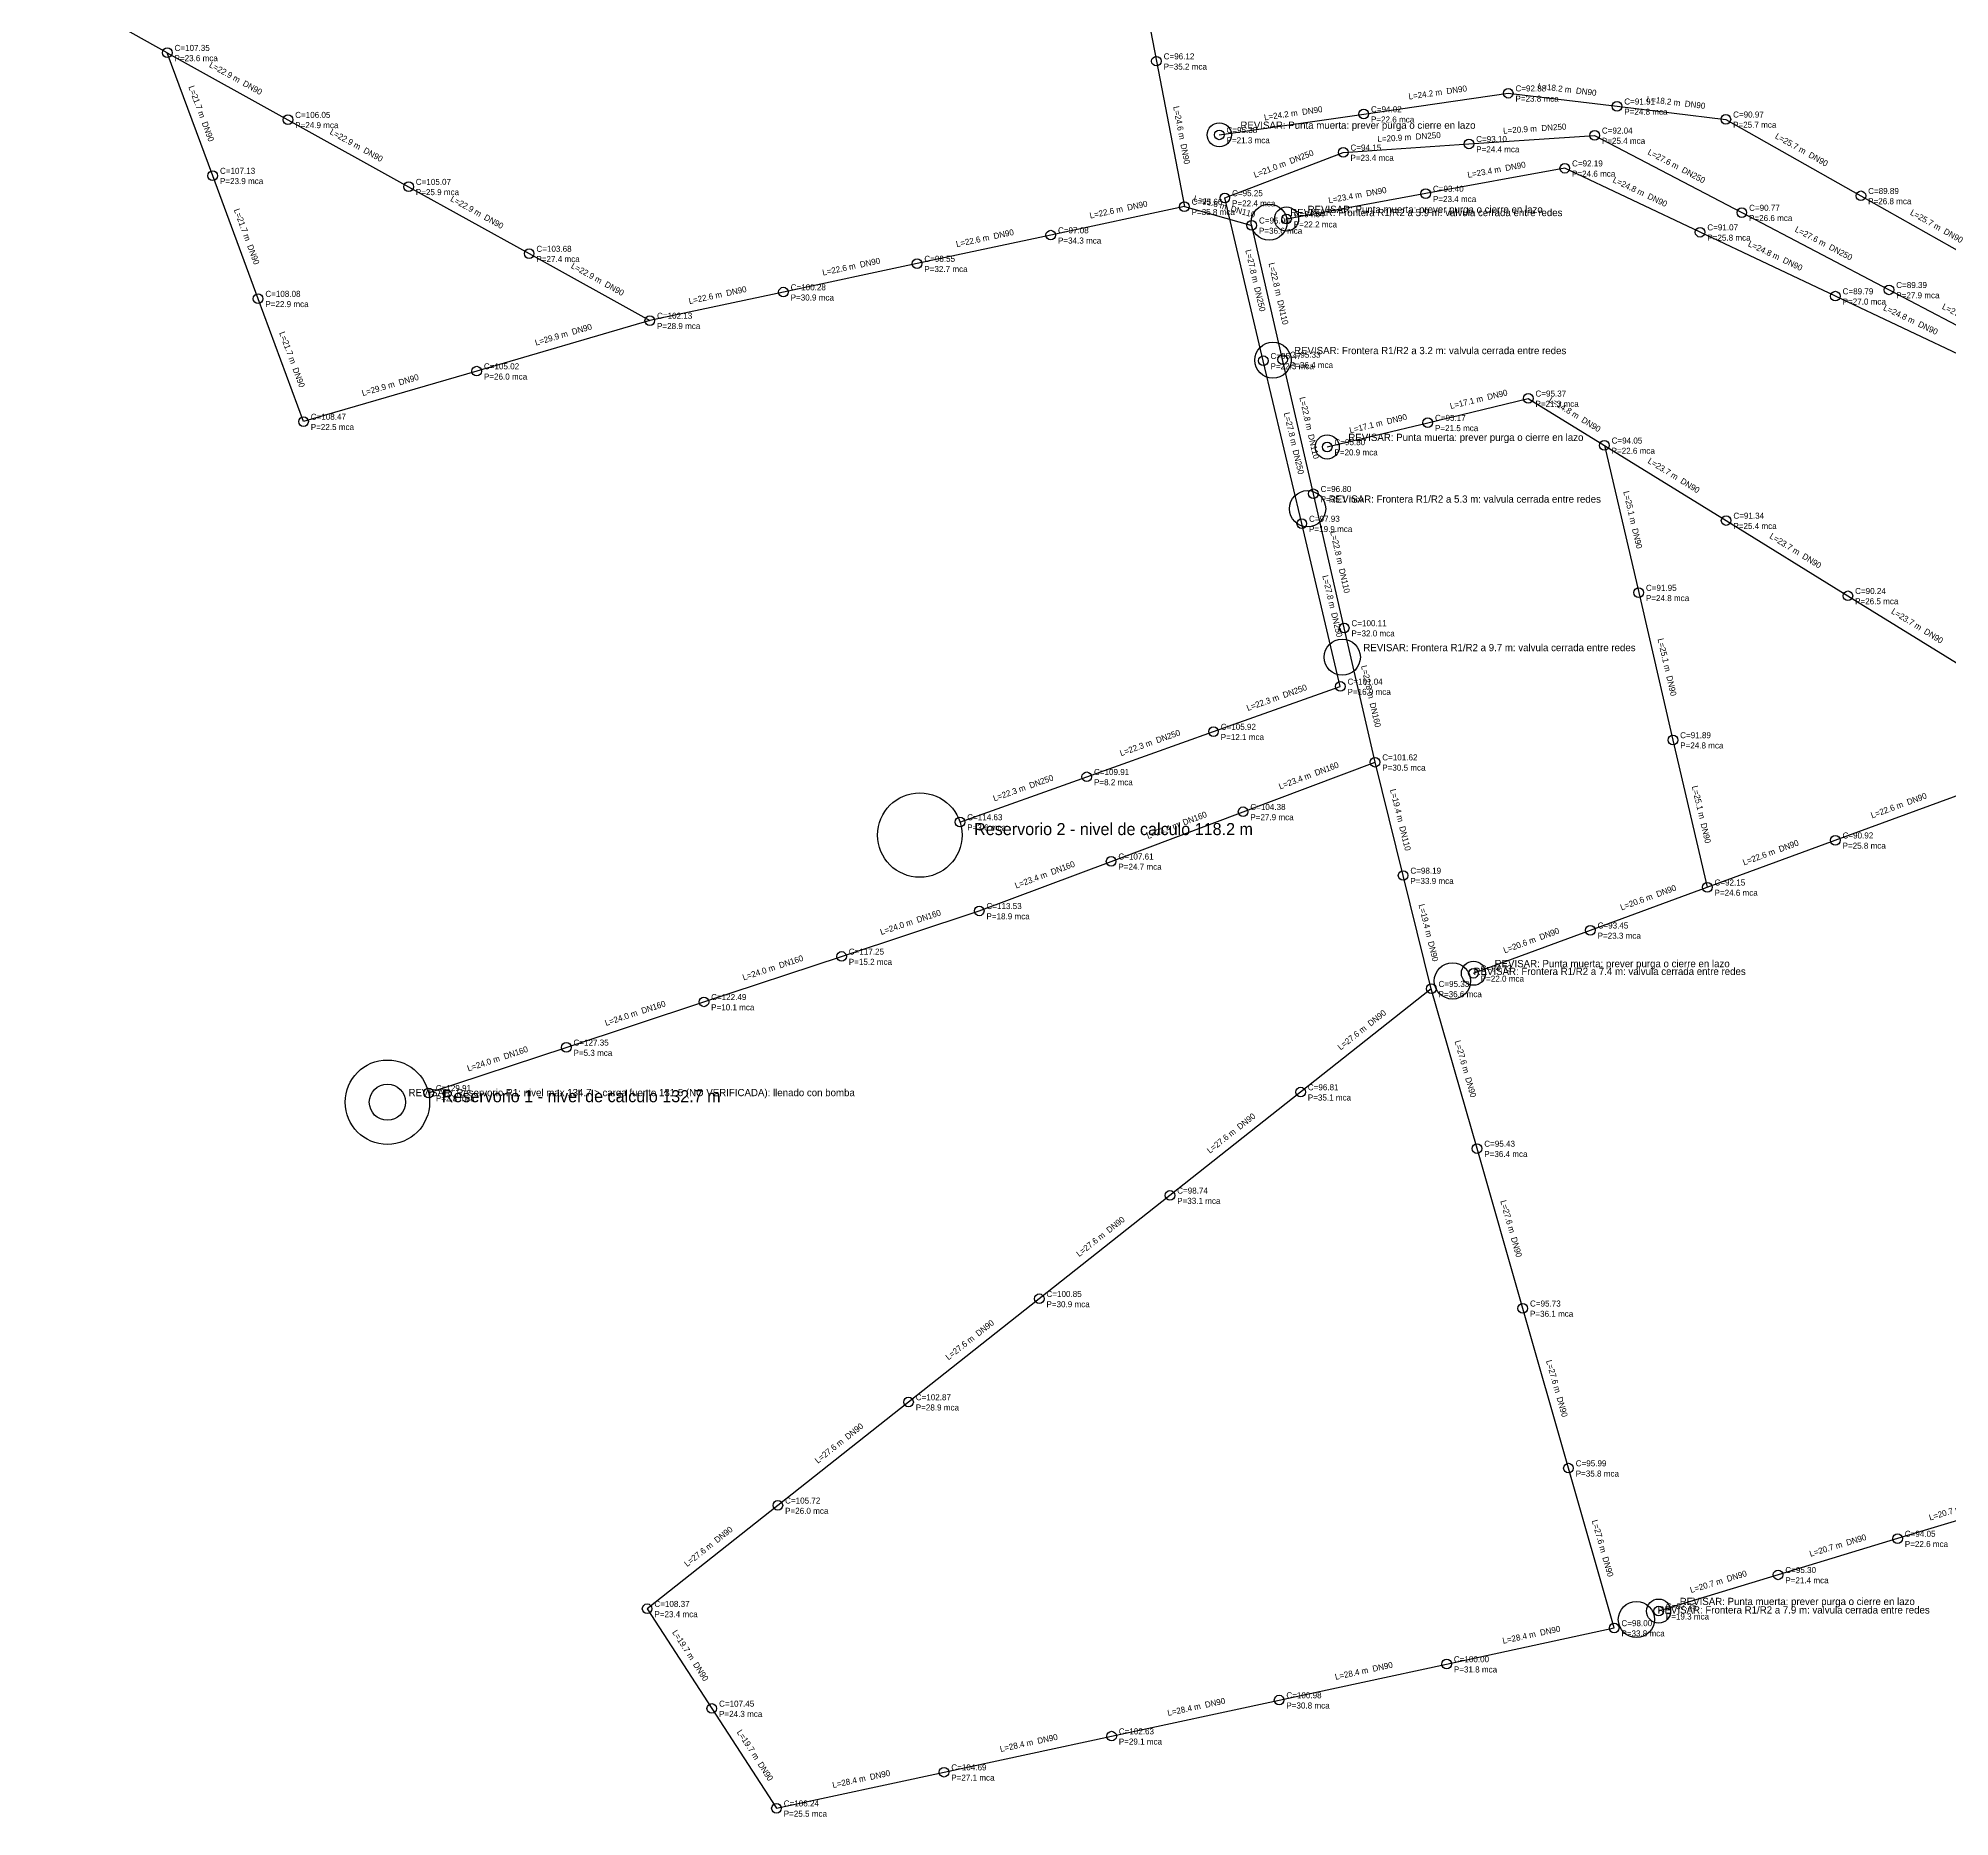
# Model space of a CAD drawing. Extents: x 308163 to 309183, y 8622711 to 8623256.
# Drawn here: x 308241.7 to 308558.6, y 8622719.3 to 8623014.3 of the extents above; entities that cross this region are included whole.
import ezdxf

# ---------------------------------------------------------------- set-up
doc = ezdxf.new("R2010")
doc.units = 0
for name, color, linetype in [('EPANET_NODO_P_15_25', 2, 'CONTINUOUS'), ('EPANET_NODO_P_25_35', 3, 'CONTINUOUS'), ('EPANET_NODO_P_mayor35', 4, 'CONTINUOUS'), ('EPANET_NODO_P_menor15', 1, 'CONTINUOUS'), ('EPANET_NODO_TXT', 7, 'CONTINUOUS'), ('EPANET_RESERVORIO', 5, 'CONTINUOUS'), ('EPANET_REVISAR', 6, 'CONTINUOUS'), ('EPANET_TUBO_DN110', 4, 'CONTINUOUS'), ('EPANET_TUBO_DN160', 3, 'CONTINUOUS'), ('EPANET_TUBO_DN250', 1, 'CONTINUOUS'), ('EPANET_TUBO_DN90', 6, 'CONTINUOUS'), ('EPANET_TUBO_TXT', 8, 'CONTINUOUS')]:
    doc.layers.add(name, color=color, linetype=linetype)

msp = doc.modelspace()

# ---------------------------------------------------------------- linework, layer by layer
at = {"layer": 'EPANET_NODO_P_15_25'}
for centre in [(308263.09, 8623011.87), (308485.39, 8623005.15), (308283.09, 8623000.76), (308461.44, 8623001.7), (308503.43, 8623002.98), (308437.49, 8622998.25), (308458.04, 8622995.34), (308478.88, 8622996.75), (308270.62, 8622991.48), (308494.77, 8622992.71), (308438.41, 8622987.78), (308471.71, 8622988.5), (308448.64, 8622984.29), (308278.14, 8622971.08), (308444.79, 8622960.78), (308488.71, 8622954.54), (308285.67, 8622950.69), (308472.05, 8622950.51), (308455.38, 8622946.48), (308501.33, 8622946.75), (308451.17, 8622933.77), (308507.02, 8622922.32), (308457.55, 8622906.77), (308512.7, 8622897.88), (308419.56, 8622877.76), (308518.39, 8622873.45), (308397.69, 8622869.54), (308499.01, 8622866.32), (308374.87, 8622861.99), (308479.63, 8622859.2), (308549.94, 8622765.43), (308530.13, 8622759.42), (308342.64, 8622753.8), (308510.32, 8622753.41), (308353.36, 8622737.26)]:
    msp.add_circle(centre, 0.8, dxfattribs=at)
at = {"layer": 'EPANET_NODO_P_25_35'}
for centre in [(308521.47, 8623000.82), (308499.72, 8622998.16), (308303.09, 8622989.65), (308543.86, 8622988.14), (308524.12, 8622985.35), (308409.55, 8622981.62), (308517.2, 8622982.1), (308323.08, 8622978.55), (308387.39, 8622976.89), (308365.23, 8622972.17), (308548.52, 8622972.54), (308539.63, 8622971.5), (308343.08, 8622967.44), (308314.38, 8622959.06), (308521.52, 8622934.28), (308541.7, 8622921.8), (308458.2, 8622916.46), (308463.31, 8622894.2), (308441.44, 8622885.98), (308539.62, 8622881.25), (308467.97, 8622875.41), (308429.31, 8622822.35), (308407.64, 8622805.21), (308385.97, 8622788.08), (308364.31, 8622770.94), (308502.96, 8622750.61), (308475.18, 8622744.63), (308447.41, 8622738.65), (308419.63, 8622732.67), (308391.86, 8622726.69), (308364.08, 8622720.71)]:
    msp.add_circle(centre, 0.8, dxfattribs=at)
at = {"layer": 'EPANET_NODO_P_mayor35'}
for centre in [(308427.07, 8623010.47), (308431.7, 8622986.35), (308442.87, 8622983.24), (308447.98, 8622960.98), (308453.09, 8622938.72), (308472.64, 8622856.63), (308450.97, 8622839.49), (308480.22, 8622830.12), (308487.8, 8622803.62), (308495.38, 8622777.12)]:
    msp.add_circle(centre, 0.8, dxfattribs=at)
at = {"layer": 'EPANET_NODO_P_menor15'}
for centre in [(308436.53, 8622899.27), (308415.52, 8622891.78), (308394.5, 8622884.28), (308352.05, 8622854.45), (308329.23, 8622846.9), (308306.41, 8622839.35)]:
    msp.add_circle(centre, 0.8, dxfattribs=at)
at = {"layer": 'EPANET_RESERVORIO'}
for centre in [(308387.84, 8622882.11), (308299.58, 8622837.81)]:
    msp.add_circle(centre, 7, dxfattribs=at)
at = {"layer": 'EPANET_REVISAR'}
for centre, radius in [((308437.49, 8622998.25), 2), ((308445.755, 8622983.765), 3), ((308448.64, 8622984.29), 2), ((308446.385, 8622960.878), 3), ((308455.38, 8622946.48), 2), ((308452.13, 8622936.247), 3), ((308457.875, 8622911.615), 3), ((308476.135, 8622857.915), 3), ((308479.63, 8622859.2), 2), ((308299.58, 8622837.81), 3), ((308506.64, 8622752.01), 3), ((308510.32, 8622753.41), 2)]:
    msp.add_circle(centre, radius, dxfattribs=at)
at = {"layer": 'EPANET_TUBO_DN110'}
for p, q in [((308431.7, 8622986.35), (308442.87, 8622983.24)), ((308447.98, 8622960.98), (308442.87, 8622983.24)), ((308453.09, 8622938.72), (308447.98, 8622960.98)), ((308458.2, 8622916.46), (308453.09, 8622938.72)), ((308467.97, 8622875.41), (308463.31, 8622894.2))]:
    msp.add_line(p, q, dxfattribs=at)
at = {"layer": 'EPANET_TUBO_DN160'}
for p, q in [((308463.31, 8622894.2), (308458.2, 8622916.46)), ((308441.44, 8622885.98), (308463.31, 8622894.2)), ((308419.56, 8622877.76), (308441.44, 8622885.98)), ((308397.69, 8622869.54), (308419.56, 8622877.76)), ((308374.87, 8622861.99), (308397.69, 8622869.54)), ((308352.05, 8622854.45), (308374.87, 8622861.99)), ((308329.23, 8622846.9), (308352.05, 8622854.45)), ((308306.41, 8622839.35), (308329.23, 8622846.9))]:
    msp.add_line(p, q, dxfattribs=at)
at = {"layer": 'EPANET_TUBO_DN250'}
for p, q in [((308478.88, 8622996.75), (308499.72, 8622998.16)), ((308499.72, 8622998.16), (308524.12, 8622985.35)), ((308438.41, 8622987.78), (308458.04, 8622995.34)), ((308458.04, 8622995.34), (308478.88, 8622996.75)), ((308444.79, 8622960.78), (308438.41, 8622987.78)), ((308524.12, 8622985.35), (308548.52, 8622972.54)), ((308548.52, 8622972.54), (308572.93, 8622959.74)), ((308451.17, 8622933.77), (308444.79, 8622960.78)), ((308457.55, 8622906.77), (308451.17, 8622933.77)), ((308436.53, 8622899.27), (308457.55, 8622906.77)), ((308415.52, 8622891.78), (308436.53, 8622899.27)), ((308394.5, 8622884.28), (308415.52, 8622891.78))]:
    msp.add_line(p, q, dxfattribs=at)
at = {"layer": 'EPANET_TUBO_DN90'}
for p, q in [((308422.43, 8623034.59), (308427.07, 8623010.47)), ((308263.09, 8623011.87), (308241.69, 8623023.84)), ((308270.62, 8622991.48), (308263.09, 8623011.87)), ((308263.09, 8623011.87), (308283.09, 8623000.76)), ((308427.07, 8623010.47), (308431.7, 8622986.35)), ((308461.44, 8623001.7), (308485.39, 8623005.15)), ((308485.39, 8623005.15), (308503.43, 8623002.98)), ((308437.49, 8622998.25), (308461.44, 8623001.7)), ((308503.43, 8623002.98), (308521.47, 8623000.82)), ((308283.09, 8623000.76), (308303.09, 8622989.65)), ((308521.47, 8623000.82), (308543.86, 8622988.14)), ((308494.77, 8622992.71), (308471.71, 8622988.5)), ((308517.2, 8622982.1), (308494.77, 8622992.71)), ((308278.14, 8622971.08), (308270.62, 8622991.48)), ((308303.09, 8622989.65), (308323.08, 8622978.55)), ((308471.71, 8622988.5), (308448.64, 8622984.29)), ((308431.7, 8622986.35), (308409.55, 8622981.62)), ((308543.86, 8622988.14), (308566.25, 8622975.46)), ((308539.63, 8622971.5), (308517.2, 8622982.1)), ((308409.55, 8622981.62), (308387.39, 8622976.89)), ((308323.08, 8622978.55), (308343.08, 8622967.44)), ((308387.39, 8622976.89), (308365.23, 8622972.17)), ((308285.67, 8622950.69), (308278.14, 8622971.08)), ((308365.23, 8622972.17), (308343.08, 8622967.44)), ((308562.06, 8622960.89), (308539.63, 8622971.5)), ((308343.08, 8622967.44), (308314.38, 8622959.06)), ((308314.38, 8622959.06), (308285.67, 8622950.69)), ((308472.05, 8622950.51), (308488.71, 8622954.54)), ((308488.71, 8622954.54), (308501.33, 8622946.75)), ((308455.38, 8622946.48), (308472.05, 8622950.51)), ((308501.33, 8622946.75), (308507.02, 8622922.32)), ((308501.33, 8622946.75), (308521.52, 8622934.28)), ((308521.52, 8622934.28), (308541.7, 8622921.8)), ((308507.02, 8622922.32), (308512.7, 8622897.88)), ((308541.7, 8622921.8), (308561.89, 8622909.33)), ((308512.7, 8622897.88), (308518.39, 8622873.45)), ((308539.62, 8622881.25), (308560.85, 8622889.05)), ((308518.39, 8622873.45), (308539.62, 8622881.25)), ((308472.64, 8622856.63), (308467.97, 8622875.41)), ((308499.01, 8622866.32), (308518.39, 8622873.45)), ((308479.63, 8622859.2), (308499.01, 8622866.32)), ((308472.64, 8622856.63), (308450.97, 8622839.49)), ((308480.22, 8622830.12), (308472.64, 8622856.63)), ((308450.97, 8622839.49), (308429.31, 8622822.35)), ((308487.8, 8622803.62), (308480.22, 8622830.12)), ((308429.31, 8622822.35), (308407.64, 8622805.21)), ((308407.64, 8622805.21), (308385.97, 8622788.08)), ((308495.38, 8622777.12), (308487.8, 8622803.62)), ((308385.97, 8622788.08), (308364.31, 8622770.94)), ((308502.96, 8622750.61), (308495.38, 8622777.12)), ((308364.31, 8622770.94), (308342.64, 8622753.8)), ((308569.75, 8622771.44), (308549.94, 8622765.43)), ((308549.94, 8622765.43), (308530.13, 8622759.42)), ((308530.13, 8622759.42), (308510.32, 8622753.41)), ((308342.64, 8622753.8), (308353.36, 8622737.26)), ((308475.18, 8622744.63), (308502.96, 8622750.61)), ((308447.41, 8622738.65), (308475.18, 8622744.63)), ((308419.63, 8622732.67), (308447.41, 8622738.65)), ((308353.36, 8622737.26), (308364.08, 8622720.71)), ((308391.86, 8622726.69), (308419.63, 8622732.67)), ((308364.08, 8622720.71), (308391.86, 8622726.69))]:
    msp.add_line(p, q, dxfattribs=at)

# ---------------------------------------------------------------- texts
at = {"layer": 'EPANET_NODO_TXT'}
for s, height, p in [('C=107.35', 1, (308264.29, 8623012.17)), ('P=23.6 mca', 1, (308264.29, 8623010.47)), ('C=96.12', 1, (308428.27, 8623010.77)), ('P=35.2 mca', 1, (308428.27, 8623009.07)), ('C=92.88', 1, (308486.59, 8623005.45)), ('P=23.8 mca', 1, (308486.59, 8623003.75)), ('C=91.91', 1, (308504.63, 8623003.28)), ('C=106.05', 1, (308284.29, 8623001.06)), ('C=94.02', 1, (308462.64, 8623002)), ('P=22.6 mca', 1, (308462.64, 8623000.3)), ('P=24.8 mca', 1, (308504.63, 8623001.58)), ('C=90.97', 1, (308522.67, 8623001.12)), ('P=24.9 mca', 1, (308284.29, 8622999.36)), ('C=95.38', 1, (308438.69, 8622998.55)), ('C=93.10', 1, (308480.08, 8622997.05)), ('C=92.04', 1, (308500.92, 8622998.46)), ('P=25.7 mca', 1, (308522.67, 8622999.42)), ('P=21.3 mca', 1, (308438.69, 8622996.85)), ('C=94.15', 1, (308459.24, 8622995.64)), ('P=23.4 mca', 1, (308459.24, 8622993.94)), ('P=24.4 mca', 1, (308480.08, 8622995.35)), ('P=25.4 mca', 1, (308500.92, 8622996.76)), ('C=107.13', 1, (308271.82, 8622991.78)), ('C=92.19', 1, (308495.97, 8622993.01)), ('P=24.6 mca', 1, (308495.97, 8622991.31)), ('P=23.9 mca', 1, (308271.82, 8622990.08)), ('C=105.07', 1, (308304.29, 8622989.95)), ('P=25.9 mca', 1, (308304.29, 8622988.25)), ('C=95.25', 1, (308439.61, 8622988.08)), ('C=93.40', 1, (308472.91, 8622988.8)), ('C=89.89', 1, (308545.06, 8622988.44)), ('C=95.66', 1, (308432.9, 8622986.65)), ('P=35.8 mca', 1, (308432.9, 8622984.95)), ('P=22.4 mca', 1, (308439.61, 8622986.38)), ('C=94.64', 1, (308449.84, 8622984.59)), ('P=23.4 mca', 1, (308472.91, 8622987.1)), ('C=90.77', 1, (308525.32, 8622985.65)), ('P=26.8 mca', 1, (308545.06, 8622986.74)), ('C=97.08', 1, (308410.75, 8622981.92)), ('C=95.00', 1, (308444.07, 8622983.54)), ('P=36.6 mca', 1, (308444.07, 8622981.84)), ('P=22.2 mca', 1, (308449.84, 8622982.89)), ('C=91.07', 1, (308518.4, 8622982.4)), ('P=26.6 mca', 1, (308525.32, 8622983.95)), ('C=103.68', 1, (308324.28, 8622978.85)), ('P=34.3 mca', 1, (308410.75, 8622980.22)), ('P=25.8 mca', 1, (308518.4, 8622980.7)), ('P=27.4 mca', 1, (308324.28, 8622977.15)), ('C=98.55', 1, (308388.59, 8622977.19)), ('P=32.7 mca', 1, (308388.59, 8622975.49)), ('C=100.28', 1, (308366.43, 8622972.47)), ('C=89.79', 1, (308540.83, 8622971.8)), ('C=89.39', 1, (308549.72, 8622972.84)), ('C=108.08', 1, (308279.34, 8622971.38)), ('P=22.9 mca', 1, (308279.34, 8622969.68)), ('P=30.9 mca', 1, (308366.43, 8622970.77)), ('P=27.0 mca', 1, (308540.83, 8622970.1)), ('P=27.9 mca', 1, (308549.72, 8622971.14)), ('C=102.13', 1, (308344.28, 8622967.74)), ('P=28.9 mca', 1, (308344.28, 8622966.04)), ('C=105.02', 1, (308315.58, 8622959.36)), ('C=95.47', 1, (308445.99, 8622961.08)), ('P=22.3 mca', 1, (308445.99, 8622959.38)), ('C=95.33', 1, (308449.18, 8622961.28)), ('P=36.4 mca', 1, (308449.18, 8622959.58)), ('P=26.0 mca', 1, (308315.58, 8622957.66)), ('C=95.37', 1, (308489.91, 8622954.84)), ('P=21.3 mca', 1, (308489.91, 8622953.14)), ('C=108.47', 1, (308286.87, 8622950.99)), ('C=95.17', 1, (308473.25, 8622950.81)), ('P=22.5 mca', 1, (308286.87, 8622949.29)), ('C=95.80', 1, (308456.58, 8622946.78)), ('P=21.5 mca', 1, (308473.25, 8622949.11)), ('C=94.05', 1, (308502.53, 8622947.05)), ('P=20.9 mca', 1, (308456.58, 8622945.08)), ('P=22.6 mca', 1, (308502.53, 8622945.35)), ('C=96.80', 1, (308454.29, 8622939.02)), ('P=35.1 mca', 1, (308454.29, 8622937.32)), ('C=97.93', 1, (308452.37, 8622934.07)), ('C=91.34', 1, (308522.72, 8622934.58)), ('P=19.9 mca', 1, (308452.37, 8622932.37)), ('P=25.4 mca', 1, (308522.72, 8622932.88)), ('C=91.95', 1, (308508.22, 8622922.62)), ('P=24.8 mca', 1, (308508.22, 8622920.92)), ('C=90.24', 1, (308542.9, 8622922.1)), ('P=26.5 mca', 1, (308542.9, 8622920.4)), ('C=100.11', 1, (308459.4, 8622916.76)), ('P=32.0 mca', 1, (308459.4, 8622915.06)), ('C=101.04', 1, (308458.75, 8622907.07)), ('P=16.9 mca', 1, (308458.75, 8622905.37)), ('C=105.92', 1, (308437.73, 8622899.57)), ('P=12.1 mca', 1, (308437.73, 8622897.87)), ('C=91.89', 1, (308513.9, 8622898.18)), ('P=24.8 mca', 1, (308513.9, 8622896.48)), ('C=101.62', 1, (308464.51, 8622894.5)), ('P=30.5 mca', 1, (308464.51, 8622892.8)), ('C=109.91', 1, (308416.72, 8622892.08)), ('P=8.2 mca', 1, (308416.72, 8622890.38)), ('C=104.38', 1, (308442.64, 8622886.28)), ('C=114.63', 1, (308395.7, 8622884.58)), ('P=3.6 mca', 1, (308395.7, 8622882.88)), ('Reservorio 2 - nivel de calculo 118.2 m', 2, (308396.84, 8622882.11)), ('P=27.9 mca', 1, (308442.64, 8622884.58)), ('C=90.92', 1, (308540.82, 8622881.55)), ('P=25.8 mca', 1, (308540.82, 8622879.85)), ('C=107.61', 1, (308420.76, 8622878.06)), ('P=24.7 mca', 1, (308420.76, 8622876.36)), ('C=98.19', 1, (308469.17, 8622875.71)), ('P=33.9 mca', 1, (308469.17, 8622874.01)), ('C=92.15', 1, (308519.59, 8622873.75)), ('P=24.6 mca', 1, (308519.59, 8622872.05)), ('C=113.53', 1, (308398.89, 8622869.84)), ('P=18.9 mca', 1, (308398.89, 8622868.14)), ('C=93.45', 1, (308500.21, 8622866.62)), ('P=23.3 mca', 1, (308500.21, 8622864.92)), ('C=117.25', 1, (308376.07, 8622862.29)), ('P=15.2 mca', 1, (308376.07, 8622860.59)), ('C=94.73', 1, (308480.83, 8622859.5)), ('P=22.0 mca', 1, (308480.83, 8622857.8)), ('C=122.49', 1, (308353.25, 8622854.75)), ('C=95.33', 1, (308473.84, 8622856.93)), ('P=36.6 mca', 1, (308473.84, 8622855.23)), ('P=10.1 mca', 1, (308353.25, 8622853.05)), ('C=127.35', 1, (308330.43, 8622847.2)), ('P=5.3 mca', 1, (308330.43, 8622845.5)), ('C=129.91', 1, (308307.61, 8622839.65)), ('Reservorio 1 - nivel de calculo 132.7 m', 2, (308308.58, 8622837.81)), ('C=96.81', 1, (308452.17, 8622839.79)), ('P=2.8 mca', 1, (308307.61, 8622837.95)), ('P=35.1 mca', 1, (308452.17, 8622838.09)), ('C=95.43', 1, (308481.42, 8622830.42)), ('P=36.4 mca', 1, (308481.42, 8622828.72)), ('C=98.74', 1, (308430.51, 8622822.65)), ('P=33.1 mca', 1, (308430.51, 8622820.95)), ('C=100.85', 1, (308408.84, 8622805.51)), ('P=30.9 mca', 1, (308408.84, 8622803.81)), ('C=95.73', 1, (308489, 8622803.92)), ('P=36.1 mca', 1, (308489, 8622802.22)), ('C=102.87', 1, (308387.17, 8622788.38)), ('P=28.9 mca', 1, (308387.17, 8622786.68)), ('C=95.99', 1, (308496.58, 8622777.42)), ('P=35.8 mca', 1, (308496.58, 8622775.72)), ('C=105.72', 1, (308365.51, 8622771.24)), ('P=26.0 mca', 1, (308365.51, 8622769.54)), ('C=94.05', 1, (308551.14, 8622765.73)), ('P=22.6 mca', 1, (308551.14, 8622764.03)), ('C=95.30', 1, (308531.33, 8622759.72)), ('P=21.4 mca', 1, (308531.33, 8622758.02)), ('C=108.37', 1, (308343.84, 8622754.1)), ('C=97.35', 1, (308511.52, 8622753.71)), ('P=23.4 mca', 1, (308343.84, 8622752.4)), ('C=98.00', 1, (308504.16, 8622750.91)), ('P=19.3 mca', 1, (308511.52, 8622752.01)), ('P=33.8 mca', 1, (308504.16, 8622749.21)), ('C=100.00', 1, (308476.38, 8622744.93)), ('P=31.8 mca', 1, (308476.38, 8622743.23)), ('C=107.45', 1, (308354.56, 8622737.56)), ('C=100.98', 1, (308448.61, 8622738.95)), ('P=30.8 mca', 1, (308448.61, 8622737.25)), ('P=24.3 mca', 1, (308354.56, 8622735.86)), ('C=102.63', 1, (308420.83, 8622732.97)), ('P=29.1 mca', 1, (308420.83, 8622731.27)), ('C=104.69', 1, (308393.06, 8622726.99)), ('P=27.1 mca', 1, (308393.06, 8622725.29)), ('C=106.24', 1, (308365.28, 8622721.01)), ('P=25.5 mca', 1, (308365.28, 8622719.31))]:
    msp.add_text(s, height=height, dxfattribs=at).set_placement(p)
at = {"layer": 'EPANET_REVISAR'}
for s, p in [('REVISAR: Punta muerta: prever purga o cierre en lazo', (308440.99, 8622999.25)), ('REVISAR: Frontera R1/R2 a 5.9 m: valvula cerrada entre redes', (308449.255, 8622984.765)), ('REVISAR: Punta muerta: prever purga o cierre en lazo', (308452.14, 8622985.29)), ('REVISAR: Frontera R1/R2 a 3.2 m: valvula cerrada entre redes', (308449.885, 8622961.878)), ('REVISAR: Punta muerta: prever purga o cierre en lazo', (308458.88, 8622947.48)), ('REVISAR: Frontera R1/R2 a 5.3 m: valvula cerrada entre redes', (308455.63, 8622937.247)), ('REVISAR: Frontera R1/R2 a 9.7 m: valvula cerrada entre redes', (308461.375, 8622912.615)), ('REVISAR: Frontera R1/R2 a 7.4 m: valvula cerrada entre redes', (308479.635, 8622858.915)), ('REVISAR: Punta muerta: prever purga o cierre en lazo', (308483.13, 8622860.2)), ('REVISAR: Reservorio R1: nivel max 134.7 > carga fuente 131.5 (NO VERIFICADA): llenado con bomba', (308303.08, 8622838.81)), ('REVISAR: Frontera R1/R2 a 7.9 m: valvula cerrada entre redes', (308510.14, 8622753.01)), ('REVISAR: Punta muerta: prever purga o cierre en lazo', (308513.82, 8622754.41))]:
    msp.add_text(s, height=1.2, dxfattribs=at).set_placement(p)
at = {"layer": 'EPANET_TUBO_TXT'}
for s, rotation, p in [('L=22.9 m  DN90', -29.05, (308269.927, 8623009.559)), ('L=21.7 m  DN90', -69.73, (308266.571, 8623006.197)), ('L=24.2 m  DN90', 8.2, (308468.934, 8623004.093)), ('L=18.2 m  DN90', -6.86, (308490.256, 8623005.874)), ('L=18.2 m  DN90', -6.83, (308508.295, 8623003.707)), ('L=24.6 m  DN90', -79.13, (308429.844, 8623002.917)), ('L=24.2 m  DN90', 8.2, (308444.984, 8623000.643)), ('L=22.9 m  DN90', -29.05, (308289.927, 8622998.449)), ('L=20.9 m  DN250', 3.87, (308463.733, 8622997.028)), ('L=20.9 m  DN250', 3.87, (308484.573, 8622998.438)), ('L=25.7 m  DN90', -29.52, (308529.529, 8622997.75)), ('L=21.0 m  DN250', 21.06, (308443.418, 8622991.102)), ('L=27.6 m  DN250', -27.7, (308508.407, 8622995.067)), ('L=23.4 m  DN90', 10.35, (308478.737, 8622991.104)), ('L=23.4 m  DN90', 10.34, (308455.672, 8622986.895)), ('L=24.8 m  DN90', -25.32, (308502.618, 8622990.436)), ('L=21.7 m  DN90', -69.76, (308274.099, 8622985.802)), ('L=22.9 m  DN90', -29.04, (308309.922, 8622987.343)), ('L=22.6 m  DN90', 12.05, (308416.109, 8622984.35)), ('L=11.6 m  DN110', -15.56, (308433.154, 8622987.295)), ('L=25.7 m  DN90', -29.52, (308551.919, 8622985.07)), ('L=22.6 m  DN90', 12.05, (308393.954, 8622979.62)), ('L=27.6 m  DN250', -27.7, (308532.807, 8622982.257)), ('L=27.8 m  DN250', -76.71, (308441.796, 8622979.104)), ('L=24.8 m  DN90', -25.29, (308525.047, 8622979.83)), ('L=22.9 m  DN90', -29.05, (308329.917, 8622976.239)), ('L=22.6 m  DN90', 12.02, (308371.794, 8622974.897)), ('L=22.8 m  DN110', -77.07, (308445.652, 8622976.933)), ('L=22.6 m  DN90', 12.05, (308349.639, 8622970.17)), ('L=24.8 m  DN90', -25.32, (308547.478, 8622969.226)), ('L=27.6 m  DN250', -27.67, (308557.211, 8622969.451)), ('L=29.9 m  DN90', 16.28, (308324.2, 8622963.281)), ('L=21.7 m  DN90', -69.73, (308281.621, 8622965.407)), ('L=29.9 m  DN90', 16.25, (308295.495, 8622954.908)), ('L=22.8 m  DN110', -77.07, (308450.762, 8622954.673)), ('L=17.1 m  DN90', 13.6, (308475.856, 8622952.768)), ('L=14.8 m  DN90', -31.69, (308492.01, 8622954.031)), ('L=27.8 m  DN250', -76.71, (308448.176, 8622952.099)), ('L=17.1 m  DN90', 13.59, (308459.191, 8622948.739)), ('L=23.7 m  DN90', -31.7, (308508.416, 8622943.902)), ('L=25.1 m  DN90', -76.89, (308504.457, 8622939.057)), ('L=22.8 m  DN110', -77.07, (308455.872, 8622932.413)), ('L=23.7 m  DN90', -31.73, (308528.603, 8622931.428)), ('L=27.8 m  DN250', -76.71, (308454.556, 8622925.094)), ('L=23.7 m  DN90', -31.7, (308548.786, 8622918.952)), ('L=25.1 m  DN90', -76.92, (308510.144, 8622914.622)), ('L=22.8 m  DN160', -77.07, (308460.982, 8622910.153)), ('L=22.3 m  DN250', 19.64, (308442.224, 8622902.682)), ('L=22.3 m  DN250', 19.62, (308421.208, 8622895.188)), ('L=23.4 m  DN160', 20.6, (308447.565, 8622889.671)), ('L=22.3 m  DN250', 19.64, (308400.194, 8622887.692)), ('L=25.1 m  DN90', -76.89, (308515.827, 8622890.187)), ('L=19.4 m  DN110', -76.07, (308465.782, 8622889.631)), ('L=22.6 m  DN90', 20.17, (308545.713, 8622884.874)), ('L=23.4 m  DN160', 20.59, (308425.69, 8622881.452)), ('L=22.6 m  DN90', 20.17, (308524.483, 8622877.074)), ('L=23.4 m  DN160', 20.6, (308403.815, 8622873.231)), ('L=20.6 m  DN90', 20.2, (308504.178, 8622869.607)), ('L=24.0 m  DN160', 18.31, (308381.457, 8622865.539)), ('L=19.4 m  DN90', -76.04, (308470.519, 8622870.545)), ('L=20.6 m  DN90', 20.17, (308484.798, 8622862.484)), ('L=24.0 m  DN160', 18.28, (308358.637, 8622857.996)), ('L=24.0 m  DN160', 18.31, (308335.817, 8622850.449)), ('L=27.6 m  DN90', 38.34, (308457.595, 8622846.387)), ('L=24.0 m  DN160', 18.31, (308312.997, 8622842.899)), ('L=27.6 m  DN90', -74.04, (308476.487, 8622847.905)), ('L=27.6 m  DN90', 38.36, (308435.93, 8622829.246)), ('L=27.6 m  DN90', -74.04, (308484.066, 8622821.4)), ('L=27.6 m  DN90', 38.34, (308414.265, 8622812.107)), ('L=27.6 m  DN90', 38.33, (308392.594, 8622794.973)), ('L=27.6 m  DN90', -74.04, (308491.646, 8622794.9)), ('L=27.6 m  DN90', 38.36, (308370.93, 8622777.836)), ('L=20.7 m  DN90', 16.88, (308555.315, 8622768.419)), ('L=27.6 m  DN90', 38.34, (308349.265, 8622760.697)), ('L=27.6 m  DN90', -74.04, (308499.227, 8622768.395)), ('L=20.7 m  DN90', 16.88, (308535.505, 8622762.409)), ('L=20.7 m  DN90', 16.88, (308515.695, 8622756.399)), ('L=28.4 m  DN90', 12.15, (308484.554, 8622747.978)), ('L=19.7 m  DN90', -57.05, (308346.73, 8622749.879)), ('L=28.4 m  DN90', 12.15, (308456.779, 8622741.997)), ('L=28.4 m  DN90', 12.15, (308429.004, 8622736.018)), ('L=19.7 m  DN90', -57.07, (308357.452, 8622733.334)), ('L=28.4 m  DN90', 12.15, (308401.229, 8622730.037)), ('L=28.4 m  DN90', 12.15, (308373.454, 8622724.058))]:
    msp.add_text(s, height=1, rotation=rotation, dxfattribs=at).set_placement(p)

doc.saveas('drawing.dxf')
